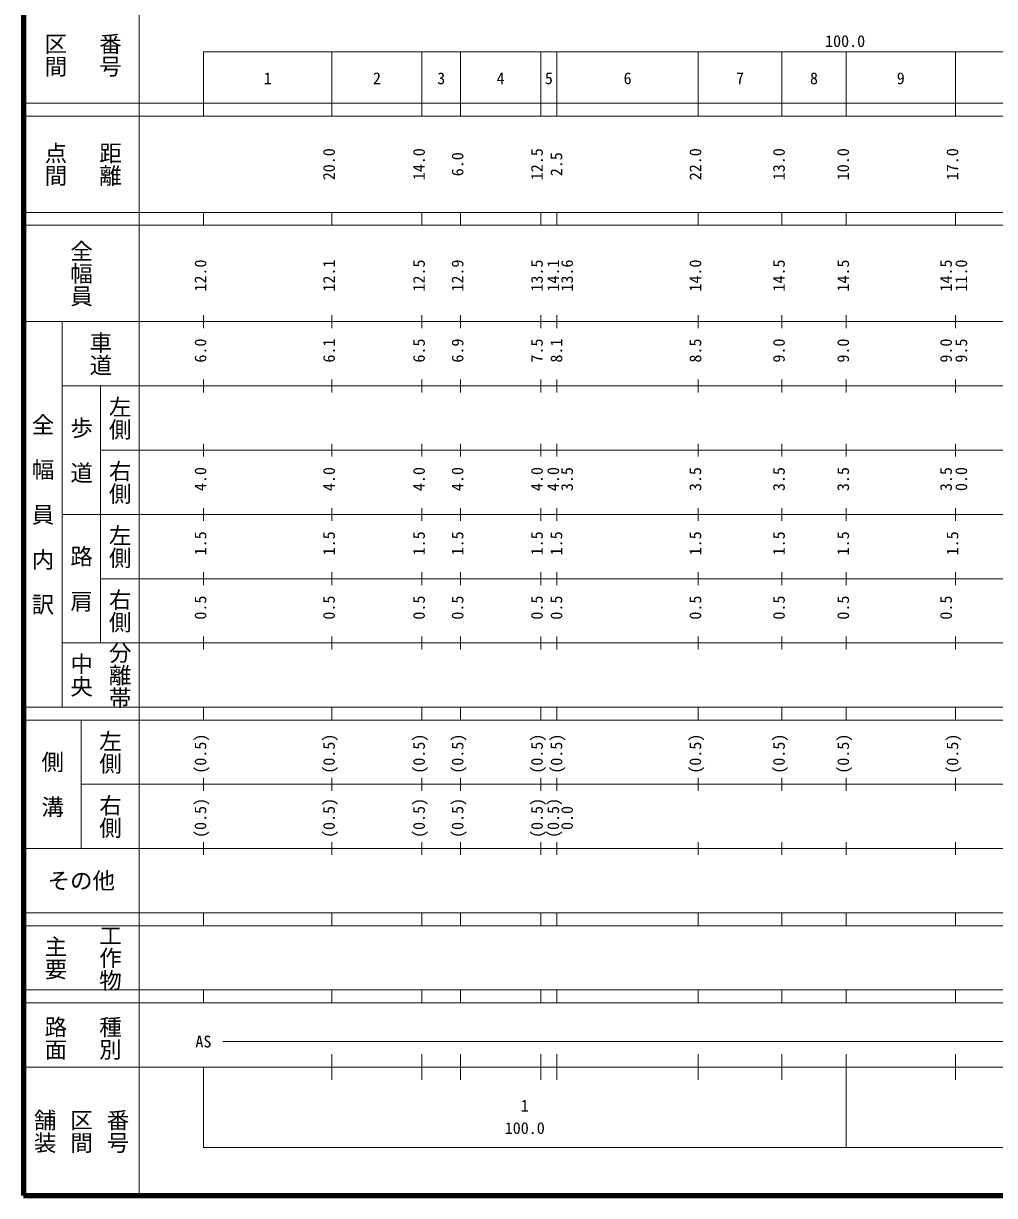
# Model space of a CAD drawing. Units: millimetres on the paper, enlarged 1000 times. Extents: x 40000 to 680000, y 20000 to 380000.
# Drawn here: x 40000 to 191092, y 20000 to 202409 of the extents above; entities that cross this region are included whole.
import ezdxf
from ezdxf.enums import TextEntityAlignment as Align

# ---------------------------------------------------------------- set-up
doc = ezdxf.new("R2010")
doc.units = ezdxf.units.MM
doc.header["$LTSCALE"] = 1000
doc.layers.add('M-TTL', color=2, linetype='Continuous', lineweight=140)
doc.layers.add('M-TTL-BAND', color=7, linetype='Continuous', lineweight=13)
doc.styles.add('@ＭＳ ゴシック', font='')
doc.styles.add('ＭＳ ゴシック', font='')
doc.styles.get('@ＭＳ ゴシック').set_extended_font_data('@MS Gothic')
doc.styles.get('ＭＳ ゴシック').set_extended_font_data('MS Gothic')

msp = doc.modelspace()

# ---------------------------------------------------------------- linework, layer by layer
at = {"layer": 'M-TTL'}
for p, q in [((40000, 380000), (40000, 20000)), ((40000, 20000), (680000, 20000))]:
    msp.add_line(p, q, dxfattribs=at)
at = {"layer": 'M-TTL-BAND'}
for p, q in [((58000, 370000), (58000, 20000)), ((68000, 198000), (579000, 198000)), ((68000, 198000), (68000, 188000)), ((88000, 188000), (88000, 198000)), ((102000, 188000), (102000, 198000)), ((108000, 188000), (108000, 198000)), ((120500, 188000), (120500, 198000)), ((123000, 188000), (123000, 198000)), ((145000, 188000), (145000, 198000)), ((158000, 188000), (158000, 198000)), ((168000, 188000), (168000, 198000)), ((185000, 188000), (185000, 198000)), ((40000, 190000), (579000, 190000)), ((40000, 188000), (579000, 188000)), ((40000, 173000), (579000, 173000)), ((68000, 171000), (68000, 173000)), ((88000, 171000), (88000, 173000)), ((102000, 171000), (102000, 173000)), ((108000, 171000), (108000, 173000)), ((120500, 171000), (120500, 173000)), ((123000, 171000), (123000, 173000)), ((145000, 171000), (145000, 173000)), ((158000, 171000), (158000, 173000)), ((168000, 171000), (168000, 173000)), ((185000, 171000), (185000, 173000)), ((40000, 171000), (579000, 171000)), ((68000, 155000), (68000, 157000)), ((88000, 155000), (88000, 157000)), ((102000, 155000), (102000, 157000)), ((108000, 155000), (108000, 157000)), ((120500, 155000), (120500, 157000)), ((123000, 155000), (123000, 157000)), ((145000, 155000), (145000, 157000)), ((158000, 155000), (158000, 157000)), ((168000, 155000), (168000, 157000)), ((185000, 155000), (185000, 157000)), ((40000, 156000), (579000, 156000)), ((46000, 96000), (46000, 156000)), ((46000, 146000), (579000, 146000)), ((52000, 146000), (52000, 106000)), ((68000, 145000), (68000, 147000)), ((88000, 145000), (88000, 147000)), ((102000, 145000), (102000, 147000)), ((108000, 145000), (108000, 147000)), ((120500, 145000), (120500, 147000)), ((123000, 145000), (123000, 147000)), ((145000, 145000), (145000, 147000)), ((158000, 145000), (158000, 147000)), ((168000, 145000), (168000, 147000)), ((185000, 145000), (185000, 147000)), ((68000, 135000), (68000, 137000)), ((88000, 135000), (88000, 137000)), ((102000, 135000), (102000, 137000)), ((108000, 135000), (108000, 137000)), ((120500, 135000), (120500, 137000)), ((123000, 135000), (123000, 137000)), ((145000, 135000), (145000, 137000)), ((158000, 135000), (158000, 137000)), ((168000, 135000), (168000, 137000)), ((185000, 135000), (185000, 137000)), ((52000, 136000), (579000, 136000)), ((46000, 126000), (579000, 126000)), ((68000, 125000), (68000, 127000)), ((88000, 125000), (88000, 127000)), ((102000, 125000), (102000, 127000)), ((108000, 125000), (108000, 127000)), ((120500, 125000), (120500, 127000)), ((123000, 125000), (123000, 127000)), ((145000, 125000), (145000, 127000)), ((158000, 125000), (158000, 127000)), ((168000, 125000), (168000, 127000)), ((185000, 125000), (185000, 127000)), ((68000, 115000), (68000, 117000)), ((88000, 115000), (88000, 117000)), ((102000, 115000), (102000, 117000)), ((108000, 115000), (108000, 117000)), ((120500, 115000), (120500, 117000)), ((123000, 115000), (123000, 117000)), ((145000, 115000), (145000, 117000)), ((158000, 115000), (158000, 117000)), ((168000, 115000), (168000, 117000)), ((185000, 115000), (185000, 117000)), ((52000, 116000), (579000, 116000)), ((46000, 106000), (579000, 106000)), ((68000, 105000), (68000, 107000)), ((88000, 105000), (88000, 107000)), ((102000, 105000), (102000, 107000)), ((108000, 105000), (108000, 107000)), ((120500, 105000), (120500, 107000)), ((123000, 105000), (123000, 107000)), ((145000, 105000), (145000, 107000)), ((158000, 105000), (158000, 107000)), ((168000, 105000), (168000, 107000)), ((185000, 105000), (185000, 107000)), ((40000, 96000), (579000, 96000)), ((68000, 94000), (68000, 96000)), ((88000, 94000), (88000, 96000)), ((102000, 94000), (102000, 96000)), ((108000, 94000), (108000, 96000)), ((120500, 94000), (120500, 96000)), ((123000, 94000), (123000, 96000)), ((145000, 94000), (145000, 96000)), ((158000, 94000), (158000, 96000)), ((168000, 94000), (168000, 96000)), ((185000, 94000), (185000, 96000)), ((40000, 94000), (579000, 94000)), ((49000, 94000), (49000, 74000)), ((49000, 84000), (579000, 84000)), ((68000, 83000), (68000, 85000)), ((88000, 83000), (88000, 85000)), ((102000, 83000), (102000, 85000)), ((108000, 83000), (108000, 85000)), ((120500, 83000), (120500, 85000)), ((123000, 83000), (123000, 85000)), ((145000, 83000), (145000, 85000)), ((158000, 83000), (158000, 85000)), ((168000, 83000), (168000, 85000)), ((185000, 83000), (185000, 85000)), ((68000, 73000), (68000, 75000)), ((88000, 73000), (88000, 75000)), ((102000, 73000), (102000, 75000)), ((108000, 73000), (108000, 75000)), ((120500, 73000), (120500, 75000)), ((123000, 73000), (123000, 75000)), ((145000, 73000), (145000, 75000)), ((158000, 73000), (158000, 75000)), ((168000, 73000), (168000, 75000)), ((185000, 73000), (185000, 75000)), ((40000, 74000), (579000, 74000)), ((40000, 64000), (579000, 64000)), ((68000, 62000), (68000, 64000)), ((88000, 62000), (88000, 64000)), ((102000, 62000), (102000, 64000)), ((108000, 62000), (108000, 64000)), ((120500, 62000), (120500, 64000)), ((123000, 62000), (123000, 64000)), ((145000, 62000), (145000, 64000)), ((158000, 62000), (158000, 64000)), ((168000, 62000), (168000, 64000)), ((185000, 62000), (185000, 64000)), ((40000, 62000), (579000, 62000)), ((40000, 52000), (579000, 52000)), ((68000, 50000), (68000, 52000)), ((88000, 50000), (88000, 52000)), ((102000, 50000), (102000, 52000)), ((108000, 50000), (108000, 52000)), ((120500, 50000), (120500, 52000)), ((123000, 50000), (123000, 52000)), ((145000, 50000), (145000, 52000)), ((158000, 50000), (158000, 52000)), ((168000, 50000), (168000, 52000)), ((185000, 50000), (185000, 52000)), ((40000, 50000), (579000, 50000)), ((71000, 44000), (565000, 44000)), ((88000, 38000), (88000, 42000)), ((102000, 38000), (102000, 42000)), ((108000, 38000), (108000, 42000)), ((120500, 38000), (120500, 42000)), ((123000, 38000), (123000, 42000)), ((145000, 38000), (145000, 42000)), ((158000, 38000), (158000, 42000)), ((168000, 27500), (168000, 42000)), ((185000, 38000), (185000, 42000)), ((40000, 40000), (579000, 40000)), ((68000, 40000), (68000, 27500)), ((68000, 27500), (579000, 27500))]:
    msp.add_line(p, q, dxfattribs=at)

# ---------------------------------------------------------------- texts
at = {"layer": 'M-TTL-BAND', "style": '@ＭＳ ゴシック'}
for s, p in [('番号', (53500, 197500)), ('区間', (45000, 197500)), ('点間', (45000, 180500)), ('距離', (53500, 180500)), ('全幅員', (49000, 163500)), ('車道', (52000, 151000)), ('左側', (55000, 141000)), ('全\u3000幅\u3000員\u3000内\u3000訳', (43000, 126000)), ('歩\u3000道', (49000, 136000)), ('右側', (55000, 131000)), ('左側', (55000, 121000)), ('路\u3000肩', (49000, 116000)), ('右側', (55000, 111000)), ('分離帯', (55000, 101000)), ('中央', (49000, 101000)), ('左側', (53500, 89000)), ('側\u3000溝', (44500, 84000)), ('右側', (53500, 79000)), ('主要', (45000, 57000)), ('工作物', (53500, 57000)), ('路面', (45000, 44500)), ('種別', (53500, 44500)), ('舗装', (43333, 30000)), ('区間', (49000, 30000)), ('番号', (54667, 30000))]:
    msp.add_text(s, height=2566, rotation=270, dxfattribs=at).set_placement(p, align=Align.MIDDLE_CENTER)
at = {"layer": 'M-TTL-BAND', "style": 'ＭＳ ゴシック'}
for s, p in [('100.0', (167844, 198195)), ('1', (78000, 192405)), ('2', (95000, 192405)), ('3', (105000, 192405)), ('4', (114250, 192405)), ('5', (121750, 192405)), ('6', (134000, 192405)), ('7', (151500, 192405)), ('8', (163000, 192405)), ('9', (176500, 192405)), ('AS', (68000, 42500)), ('1', (118000, 32523)), ('100.0', (118000, 29033))]:
    msp.add_text(s, height=1833, dxfattribs=at).set_placement(p, align=Align.BOTTOM_CENTER)
for s, p in [('20.0', (89000, 180500)), ('14.0', (103000, 180500)), ('12.5', (121354, 180500)), ('22.0', (146000, 180500)), ('13.0', (159000, 180500)), ('10.0', (169000, 180500)), ('17.0', (186000, 180500)), ('6.0', (109000, 180500)), ('2.5', (124382, 180500)), ('12.0', (69000, 163174)), ('12.1', (89000, 163174)), ('12.5', (103000, 163174)), ('12.9', (109000, 163174)), ('13.5', (121354, 163174)), ('14.1', (123886, 163174)), ('13.6', (126037, 163174)), ('14.0', (146000, 163174)), ('14.5', (159000, 163174)), ('14.5', (169000, 163174)), ('14.5', (185000, 163174)), ('11.0', (187370, 163174)), ('6.0', (69000, 151500)), ('6.1', (89000, 151500)), ('6.9', (109000, 151500)), ('8.1', (124382, 151500)), ('9.0', (159000, 151500)), ('9.0', (169000, 151500)), ('9.0', (185000, 151500)), ('6.5', (103000, 151500)), ('7.5', (121354, 151500)), ('8.5', (146000, 151500)), ('9.5', (187370, 151500)), ('4.0', (69000, 131500)), ('4.0', (89000, 131500)), ('4.0', (103000, 131500)), ('4.0', (109000, 131500)), ('4.0', (121354, 131500)), ('4.0', (123886, 131500)), ('3.5', (126037, 131500)), ('3.5', (146000, 131500)), ('3.5', (159000, 131500)), ('3.5', (169000, 131500)), ('3.5', (185000, 131500)), ('0.0', (187370, 131500)), ('1.5', (69000, 121500)), ('1.5', (89000, 121500)), ('1.5', (103000, 121500)), ('1.5', (109000, 121500)), ('1.5', (121354, 121500)), ('1.5', (124382, 121500)), ('1.5', (146000, 121500)), ('1.5', (159000, 121500)), ('1.5', (169000, 121500)), ('1.5', (186000, 121500)), ('0.5', (69000, 111500)), ('0.5', (89000, 111500)), ('0.5', (103000, 111500)), ('0.5', (109000, 111500)), ('0.5', (121354, 111500)), ('0.5', (124382, 111500)), ('0.5', (146000, 111500)), ('0.5', (159000, 111500)), ('0.5', (169000, 111500)), ('0.5', (185000, 111500)), ('(0.5)', (69000, 88764)), ('(0.5)', (89000, 88764)), ('(0.5)', (103000, 88764)), ('(0.5)', (109000, 88764)), ('(0.5)', (121354, 88764)), ('(0.5)', (124382, 88764)), ('(0.5)', (146000, 88764)), ('(0.5)', (159000, 88764)), ('(0.5)', (169000, 88764)), ('(0.5)', (186000, 88764)), ('(0.5)', (69000, 78764)), ('(0.5)', (89000, 78764)), ('(0.5)', (103000, 78764)), ('(0.5)', (109000, 78764)), ('(0.5)', (121354, 78764)), ('(0.5)', (123886, 78764)), ('0.0', (126037, 78764))]:
    msp.add_text(s, height=1833, rotation=90, dxfattribs=at).set_placement(p, align=Align.BOTTOM_CENTER)
msp.add_text('その他', height=2566, dxfattribs=at).set_placement((49000, 69000), align=Align.MIDDLE_CENTER)

doc.saveas('drawing.dxf')
